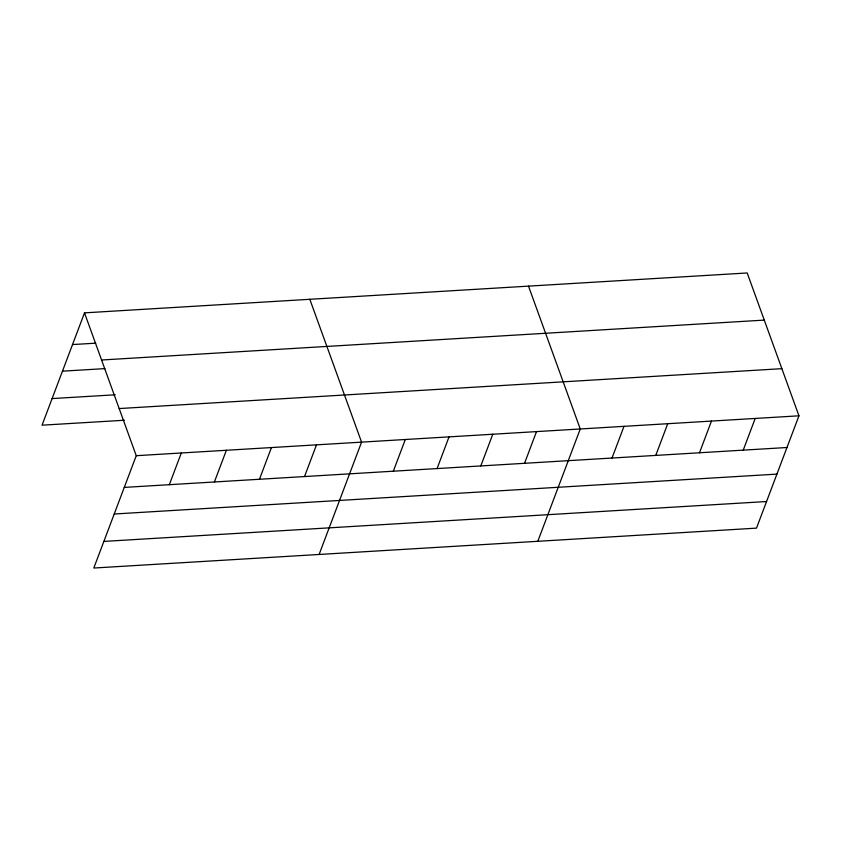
<?xml version="1.0" encoding="UTF-8"?>
<svg xmlns="http://www.w3.org/2000/svg" width="841" height="841" viewBox="0 0 841 841"><rect width="100%" height="100%" fill="white"/><g stroke="black" fill="none" stroke-linecap="round" stroke-linejoin="round"><path stroke-width="1.26" d="M84.499 312.863L136.253 455.696L93.803 568.032L756.501 528.137L798.95 415.811L747.197 272.968L84.499 312.863L42.05 425.189L124.447 420.237M169.335 484.689L181.309 452.984M214.402 481.977L226.376 450.271M259.459 479.265L271.443 447.559M304.526 476.542L316.5 444.847M319.117 554.461L361.567 442.135L309.814 299.301M393.325 471.202L405.309 439.507M437.068 468.574L449.041 436.868M480.8 465.935L492.784 434.24M524.542 463.307L536.516 431.601M537.809 541.299L580.258 428.973L528.505 286.14M612.017 458.04L624.001 426.334M655.759 455.401L667.733 423.706M699.491 452.773L711.475 421.068M743.234 450.135L755.207 418.44M72.515 344.568L95.695 343.17M101.572 360.001L764.28 320.106M62.465 371.175L104.957 368.61M52.1 398.581L115.196 394.786M119.17 408.558L781.867 368.673M136.253 455.696L798.95 415.811M124.268 487.402L786.976 447.507M114.218 514.009L776.916 474.114M103.853 541.415L766.561 501.53"/></g></svg>
